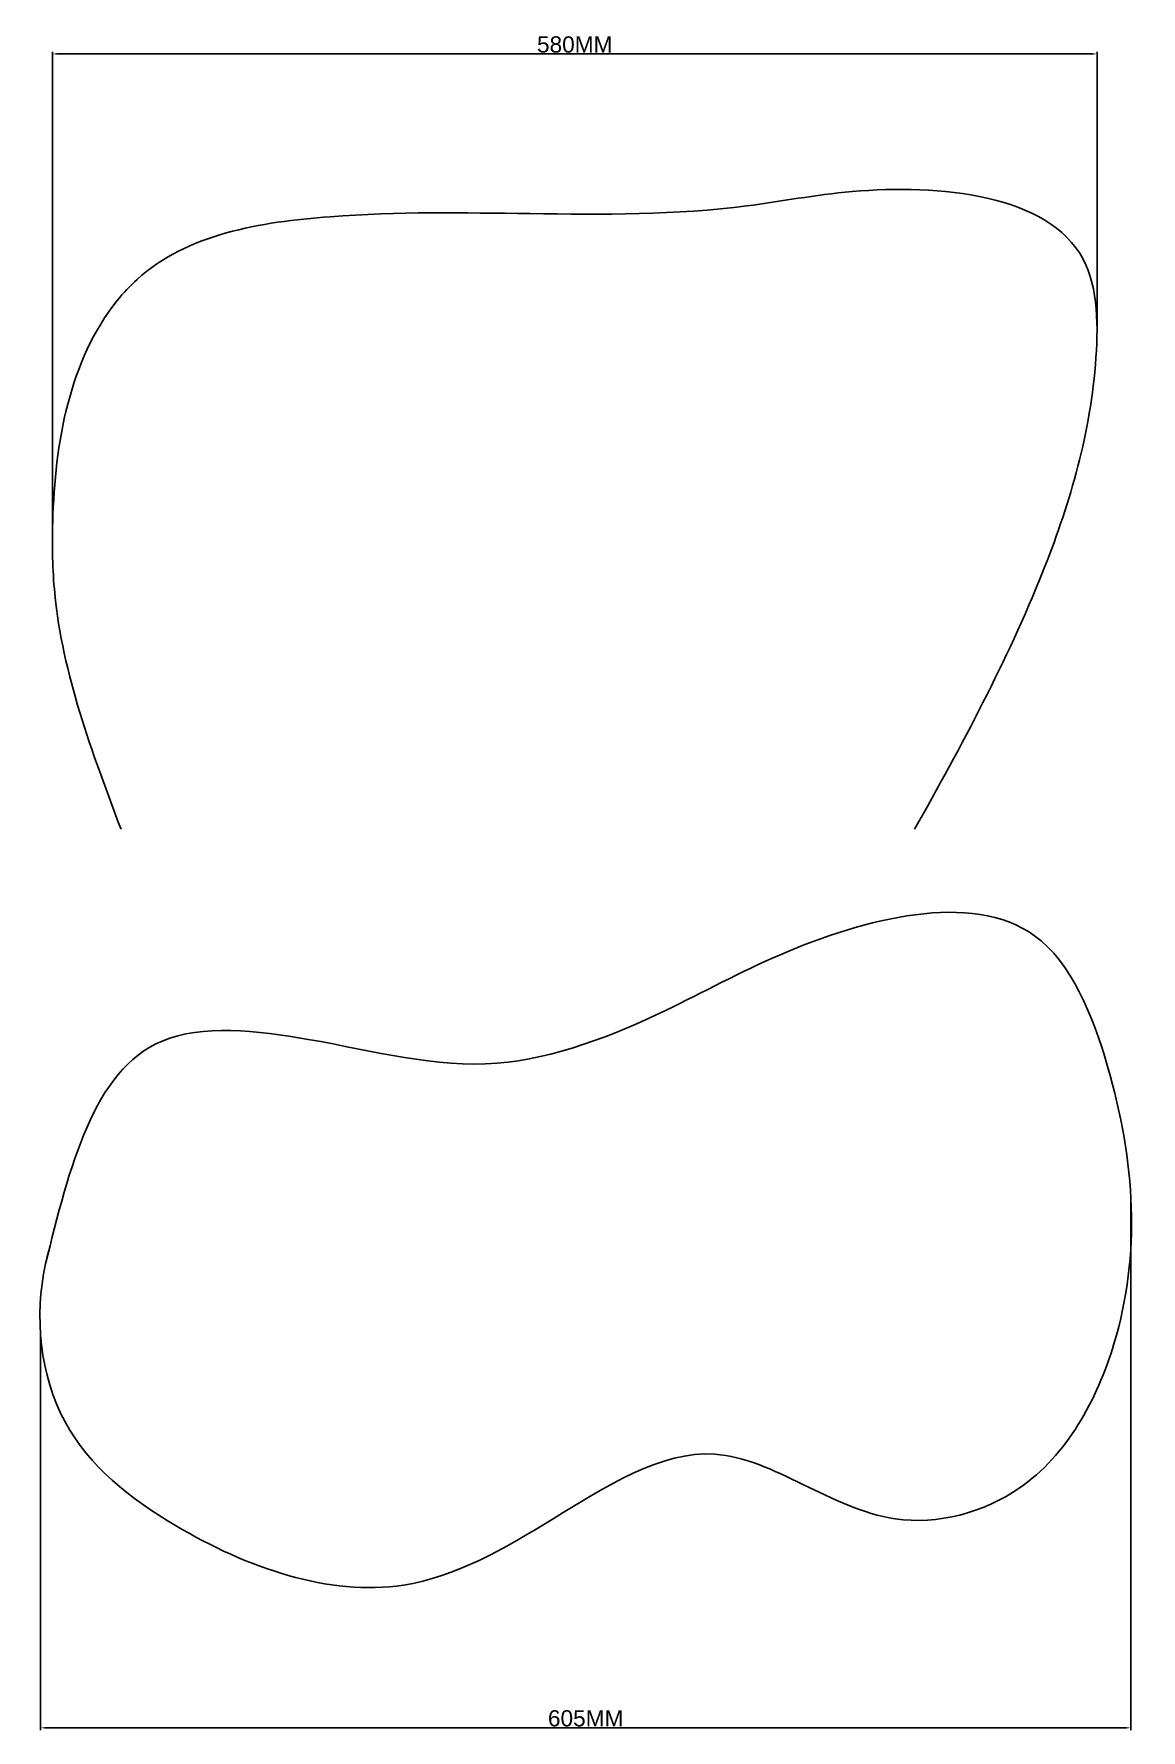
# Model space of a CAD drawing. Header units: millimetres. Extents: x 3173 to 3788, y 1054 to 1996.
import ezdxf

# ---------------------------------------------------------------- set-up
doc = ezdxf.new("R2010")
doc.units = ezdxf.units.MM
doc.styles.get("Standard").update_dxf_attribs({"font": 'arial.ttf'})
doc.dimstyles.new('ISO-25', dxfattribs={"dimtxt": 9, "dimasz": 2.5, "dimexe": 1.25, "dimexo": 0.625, "dimtad": 1, "dimtxsty": 'Standard', "dimcen": 2.5, "dimclre": 2, "dimclrt": 3, "dimadec": 0, "dimazin": 0, "dimtfac": 1, "dimtmove": 0, "dimatfit": 3, "dimfxl": 1, "dimarcsym": 0})

# ---------------------------------------------------------------- blocks, each defined once
blk = doc.blocks.new('*D3')
at = {"color": 2, "lineweight": -2, "transparency": 16777216}
for p, q in [((3782.64, 1350.76), (3782.64, 1053.89)), ((3176.89, 1272.56), (3176.89, 1053.89))]:
    blk.add_line(p, q, dxfattribs=at)
at = {"color": 0, "lineweight": -2, "transparency": 16777216}
blk.add_line((3179.39, 1055.14), (3780.14, 1055.14), dxfattribs=at)
at = {"color": 0, "transparency": 16777216}
for points in [[(3179.39, 1055.55), (3179.39, 1054.72), (3176.89, 1055.14)], [(3780.14, 1055.55), (3780.14, 1054.72), (3782.64, 1055.14)]]:
    blk.add_solid(points, dxfattribs=at)
at = {"layer": 'Defpoints', "color": 0, "transparency": 16777216}
for p in [(3782.64, 1351.38), (3176.89, 1273.19), (3782.64, 1055.14)]:
    blk.add_point(p, dxfattribs=at)
at = {"color": 3, "transparency": 16777216, "insert": (3479.76, 1060.36), "char_height": 9, "attachment_point": 5}
blk.add_mtext('605MM', dxfattribs=at)
blk = doc.blocks.new('*D4')
at = {"color": 2, "lineweight": -2, "transparency": 16777216}
for p, q in [((3183.45, 1716.13), (3183.45, 1986.31)), ((3763.93, 1830.15), (3763.93, 1986.31))]:
    blk.add_line(p, q, dxfattribs=at)
at = {"color": 0, "lineweight": -2, "transparency": 16777216}
blk.add_line((3185.95, 1985.06), (3761.43, 1985.06), dxfattribs=at)
at = {"color": 0, "transparency": 16777216}
for points in [[(3185.95, 1985.48), (3185.95, 1984.65), (3183.45, 1985.06)], [(3761.43, 1985.48), (3761.43, 1984.65), (3763.93, 1985.06)]]:
    blk.add_solid(points, dxfattribs=at)
at = {"layer": 'Defpoints', "color": 0, "transparency": 16777216}
for p in [(3763.93, 1985.06), (3763.93, 1829.52), (3183.45, 1715.5)]:
    blk.add_point(p, dxfattribs=at)
at = {"color": 3, "transparency": 16777216, "insert": (3473.69, 1990.28), "char_height": 9, "attachment_point": 5}
blk.add_mtext('580MM', dxfattribs=at)

msp = doc.modelspace()

# ---------------------------------------------------------------- linework, layer by layer
for points, knots in [([(3221.578, 1554.308), (3205.328, 1597.484), (3184.318, 1653.305), (3182.423, 1754.237), (3193.668, 1820.669), (3252.33, 1884.076), (3339.385, 1898.311), (3450.823, 1896.028), (3550.836, 1895.472), (3648.484, 1915.216), (3764.323, 1904.708), (3765.098, 1788.792), (3732.799, 1683.254), (3688.884, 1600.956), (3662.479, 1554.308)], [0, 0, 0, 0, 136.1820864, 176.0671996, 303.9916953, 320.1181306, 432.8673232, 543.9339605, 664.5438743, 723.6882779, 857.3860307, 916.3392791, 1035.9517405, 1195.3517988, 1195.3517988, 1195.3517988, 1195.3517988]), ([(3179.612, 1312.876), (3192.918, 1366.714), (3213.966, 1451.875), (3336.923, 1438.226), (3427.32, 1413.09), (3518.44, 1448.887), (3603.971, 1496.499), (3729.721, 1529.823), (3783.322, 1397.171), (3790.473, 1286.666), (3735.203, 1183.953), (3637.347, 1157.481), (3555.35, 1230.918), (3462.396, 1170.675), (3368.931, 1116.776), (3261.932, 1154.543), (3179.815, 1219.436), (3172.832, 1287.209), (3180.961, 1318.459), (3181.682, 1321.23)], [0, 0, 0, 0, 101.1704284, 160.0342437, 236.6056096, 307.6029878, 359.327902, 461.5831686, 521.9144701, 633.4327569, 702.9790839, 754.4360529, 831.4995363, 901.521596, 967.3931269, 1062.1778825, 1123.1687412, 1187.2169159, 1193.4495062, 1193.4495062, 1193.4495062, 1193.4495062])]:
    msp.add_open_spline(points, degree=3, knots=knots)

# ---------------------------------------------------------------- dimensions: what is measured, and where the dimension line sits
dim = msp.add_linear_dim(base=(3763.926, 1985.064), p1=(3183.445, 1715.505), p2=(3763.926, 1829.521), text='580MM', dimstyle='ISO-25')
dim.commit()
dim.dimension.update_dxf_attribs({"geometry": '*D4', "text_midpoint": (3473.685, 1990.284)})
dim = msp.add_linear_dim(base=(3782.638, 1055.138), p1=(3176.888, 1273.188), p2=(3782.638, 1351.384), text='605MM', dimstyle='ISO-25')
dim.commit()
dim.dimension.update_dxf_attribs({"geometry": '*D3', "text_midpoint": (3479.763, 1055.138), "dimtype": 160})

doc.saveas('drawing.dxf')
